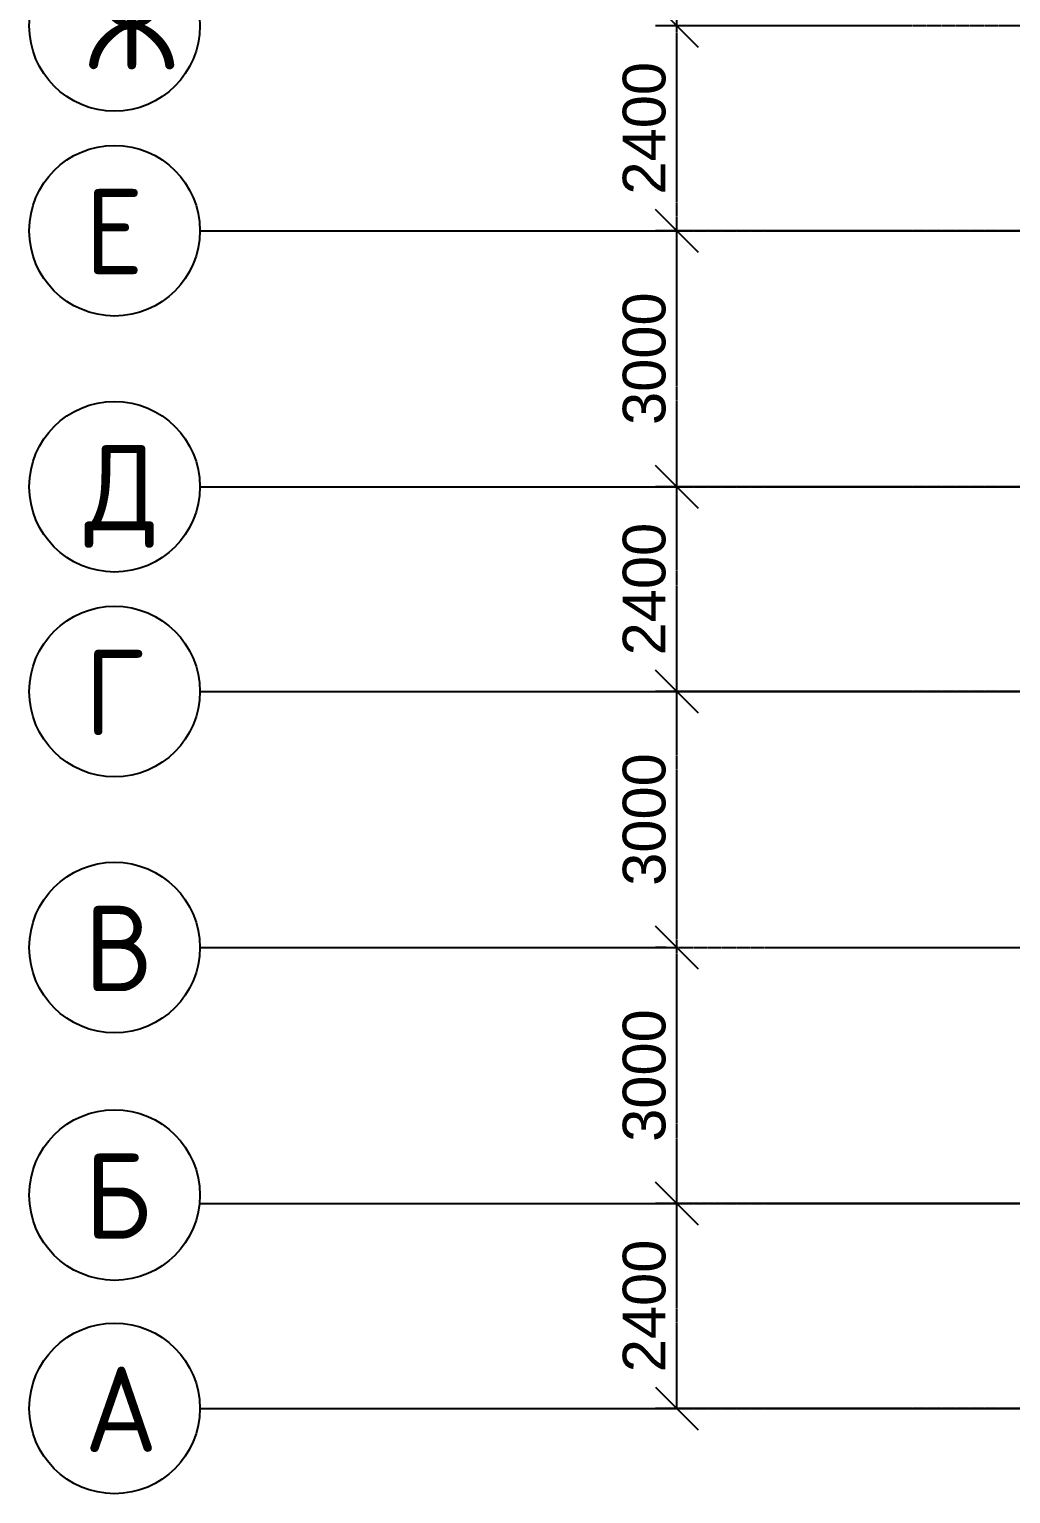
# Model space of a CAD drawing. Header units: millimetres. Extents: x -10810 to 173005, y -5940 to 37270.
# Drawn here: x -10810 to 694, y 1097 to 18257 of the extents above; entities that cross this region are included whole.
import ezdxf

# ---------------------------------------------------------------- set-up
doc = ezdxf.new("R2010")
doc.units = ezdxf.units.MM
doc.linetypes.add('Штрих-пунктир', pattern=[24, 20, -1.5, 1, -1.5])
doc.layers.add('Оси 2', color=240, linetype='Continuous')
doc.styles.add('GOST-2.304_Type-B', font='GOST Common.ttf')
doc.styles.get("Standard").update_dxf_attribs({"font": 'arial.ttf'})
doc.dimstyles.new('ISO-25', dxfattribs={"dimtxt": 2.5, "dimasz": 2.5, "dimexe": 1.25, "dimexo": 0.625, "dimtad": 1, "dimtxsty": 'Standard', "dimblk": 'OBLIQUE', "dimcen": 2.5, "dimadec": 0, "dimazin": 0, "dimtfac": 1, "dimtmove": 0, "dimatfit": 3, "dimfxl": 1, "dimarcsym": 0})

# ---------------------------------------------------------------- blocks, each defined once
blk = doc.blocks.new('_Oblique')
at = {"color": 0, "linetype": 'ByBlock', "lineweight": -2}
blk.add_line((-0.5, -0.5), (0.5, 0.5), dxfattribs=at)
blk = doc.blocks.new('*D7')
at = {"layer": 'Defpoints', "color": 0, "linetype": 'Штрих-пунктир'}
for p in [(-3220, 4497), (13857, 4497), (13730, 2097)]:
    blk.add_point(p, dxfattribs=at)
at = {"layer": 'Оси 2', "color": 0, "linetype": 'Штрих-пунктир', "lineweight": -2}
for p, q in [((13732, 4497), (-3470, 4497)), ((-3220, 2097), (-3220, 4497)), ((13605, 2097), (-3470, 2097))]:
    blk.add_line(p, q, dxfattribs=at)
at = {"layer": 'Оси 2', "color": 0, "linetype": 'Штрих-пунктир', "lineweight": -2, "xscale": 500, "yscale": 500, "zscale": 500}
for p, rotation in [((-3220, 4497), 90), ((-3220, 2097), 270)]:
    blk.add_blockref('_Oblique', p, dxfattribs=dict(at, rotation=rotation))
at = {"layer": 'Оси 2', "color": 0, "linetype": 'Штрих-пунктир', "insert": (-3600, 3297), "char_height": 500, "attachment_point": 5, "rotation": 90}
blk.add_mtext('2400', dxfattribs=at)
blk = doc.blocks.new('*D8')
at = {"layer": 'Defpoints', "color": 0, "linetype": 'Штрих-пунктир'}
for p in [(-3220, 12897), (13730, 12897), (13730, 10497)]:
    blk.add_point(p, dxfattribs=at)
at = {"layer": 'Оси 2', "color": 0, "linetype": 'Штрих-пунктир', "lineweight": -2}
for p, q in [((13605, 12897), (-3470, 12897)), ((-3220, 10497), (-3220, 12897)), ((13605, 10497), (-3470, 10497))]:
    blk.add_line(p, q, dxfattribs=at)
at = {"layer": 'Оси 2', "color": 0, "linetype": 'Штрих-пунктир', "lineweight": -2, "xscale": 500, "yscale": 500, "zscale": 500}
for p, rotation in [((-3220, 12897), 90), ((-3220, 10497), 270)]:
    blk.add_blockref('_Oblique', p, dxfattribs=dict(at, rotation=rotation))
at = {"layer": 'Оси 2', "color": 0, "linetype": 'Штрих-пунктир', "insert": (-3600, 11697), "char_height": 500, "attachment_point": 5, "rotation": 90}
blk.add_mtext('2400', dxfattribs=at)
blk = doc.blocks.new('*D9')
at = {"layer": 'Defpoints', "color": 0, "linetype": 'Штрих-пунктир'}
for p in [(-3220, 15897), (13730, 15897), (13730, 12897)]:
    blk.add_point(p, dxfattribs=at)
at = {"layer": 'Оси 2', "color": 0, "linetype": 'Штрих-пунктир', "lineweight": -2}
for p, q in [((13605, 15897), (-3470, 15897)), ((-3220, 12897), (-3220, 15897)), ((13605, 12897), (-3470, 12897))]:
    blk.add_line(p, q, dxfattribs=at)
at = {"layer": 'Оси 2', "color": 0, "linetype": 'Штрих-пунктир', "lineweight": -2, "xscale": 500, "yscale": 500, "zscale": 500}
for p, rotation in [((-3220, 15897), 90), ((-3220, 12897), 270)]:
    blk.add_blockref('_Oblique', p, dxfattribs=dict(at, rotation=rotation))
at = {"layer": 'Оси 2', "color": 0, "linetype": 'Штрих-пунктир', "insert": (-3600, 14397), "char_height": 500, "attachment_point": 5, "rotation": 90}
blk.add_mtext('3000', dxfattribs=at)
blk = doc.blocks.new('*D10')
at = {"layer": 'Defpoints', "color": 0, "linetype": 'Штрих-пунктир'}
for p in [(-3220, 18297), (13730, 18297), (13730, 15897)]:
    blk.add_point(p, dxfattribs=at)
at = {"layer": 'Оси 2', "color": 0, "linetype": 'Штрих-пунктир', "lineweight": -2}
for p, q in [((13605, 18297), (-3470, 18297)), ((-3220, 15897), (-3220, 18297)), ((13605, 15897), (-3470, 15897))]:
    blk.add_line(p, q, dxfattribs=at)
at = {"layer": 'Оси 2', "color": 0, "linetype": 'Штрих-пунктир', "lineweight": -2, "xscale": 500, "yscale": 500, "zscale": 500}
for p, rotation in [((-3220, 18297), 90), ((-3220, 15897), 270)]:
    blk.add_blockref('_Oblique', p, dxfattribs=dict(at, rotation=rotation))
at = {"layer": 'Оси 2', "color": 0, "linetype": 'Штрих-пунктир', "insert": (-3600, 17097), "char_height": 500, "attachment_point": 5, "rotation": 90}
blk.add_mtext('2400', dxfattribs=at)
blk = doc.blocks.new('*D14')
at = {"layer": 'Defpoints', "color": 0, "linetype": 'Штрих-пунктир'}
for p in [(-3220, 7497), (-3220, 7497), (-3220, 4497)]:
    blk.add_point(p, dxfattribs=at)
at = {"layer": 'Оси 2', "color": 0, "linetype": 'Штрих-пунктир', "lineweight": -2}
for p, q in [((-3345, 7497), (-3470, 7497)), ((-3220, 4497), (-3220, 7497)), ((-3345, 4497), (-3470, 4497))]:
    blk.add_line(p, q, dxfattribs=at)
at = {"layer": 'Оси 2', "color": 0, "linetype": 'Штрих-пунктир', "lineweight": -2, "xscale": 500, "yscale": 500, "zscale": 500}
for p, rotation in [((-3220, 7497), 90), ((-3220, 4497), 270)]:
    blk.add_blockref('_Oblique', p, dxfattribs=dict(at, rotation=rotation))
at = {"layer": 'Оси 2', "color": 0, "linetype": 'Штрих-пунктир', "insert": (-3600, 5997), "char_height": 500, "attachment_point": 5, "rotation": 90}
blk.add_mtext('3000', dxfattribs=at)
blk = doc.blocks.new('*D15')
at = {"layer": 'Defpoints', "color": 0, "linetype": 'Штрих-пунктир'}
for p in [(-3220, 10497), (-3220, 10497), (-3220, 7497)]:
    blk.add_point(p, dxfattribs=at)
at = {"layer": 'Оси 2', "color": 0, "linetype": 'Штрих-пунктир', "lineweight": -2}
for p, q in [((-3345, 10497), (-3470, 10497)), ((-3220, 7497), (-3220, 10497)), ((-3345, 7497), (-3470, 7497))]:
    blk.add_line(p, q, dxfattribs=at)
at = {"layer": 'Оси 2', "color": 0, "linetype": 'Штрих-пунктир', "lineweight": -2, "xscale": 500, "yscale": 500, "zscale": 500}
for p, rotation in [((-3220, 10497), 90), ((-3220, 7497), 270)]:
    blk.add_blockref('_Oblique', p, dxfattribs=dict(at, rotation=rotation))
at = {"layer": 'Оси 2', "color": 0, "linetype": 'Штрих-пунктир', "insert": (-3600, 8997), "char_height": 500, "attachment_point": 5, "rotation": 90}
blk.add_mtext('3000', dxfattribs=at)
blk = doc.blocks.new('*D16')
at = {"layer": 'Defpoints', "color": 0, "linetype": 'Штрих-пунктир'}
for p in [(-3220, 21297), (-3220, 21297), (-3220, 18297)]:
    blk.add_point(p, dxfattribs=at)
at = {"layer": 'Оси 2', "color": 0, "linetype": 'Штрих-пунктир', "lineweight": -2}
for p, q in [((-3345, 21297), (-3470, 21297)), ((-3220, 18297), (-3220, 21297)), ((-3345, 18297), (-3470, 18297))]:
    blk.add_line(p, q, dxfattribs=at)
at = {"layer": 'Оси 2', "color": 0, "linetype": 'Штрих-пунктир', "lineweight": -2, "xscale": 500, "yscale": 500, "zscale": 500}
for p, rotation in [((-3220, 21297), 90), ((-3220, 18297), 270)]:
    blk.add_blockref('_Oblique', p, dxfattribs=dict(at, rotation=rotation))
at = {"layer": 'Оси 2', "color": 0, "linetype": 'Штрих-пунктир', "insert": (-3600, 19797), "char_height": 500, "attachment_point": 5, "rotation": 90}
blk.add_mtext('3000', dxfattribs=at)

msp = doc.modelspace()

# ---------------------------------------------------------------- linework, layer by layer
at = {"layer": 'Оси 2', "linetype": 'Штрих-пунктир'}
for p, q in [((-8810, 15896.76), (33080, 15896.76)), ((-8810, 12896.76), (33080, 12896.76)), ((-8810, 7496.76), (33080, 7496.76)), ((-8810, 4496.76), (33080, 4496.76)), ((-8810, 2096.76), (33080, 2096.76))]:
    msp.add_line(p, q, dxfattribs=at)
at = {"layer": 'Оси 2', "linetype": 'Continuous'}
msp.add_line((-8810, 10496.76), (33080, 10496.76), dxfattribs=at)
at = {"layer": 'Оси 2'}
for centre in [(-9810, 18296.76), (-9810, 15896.76), (-9810, 12896.76), (-9810, 10496.76), (-9810, 7496.76), (-9810, 4596.76), (-9810, 2096.76)]:
    msp.add_circle(centre, 1000, dxfattribs=at)

# ---------------------------------------------------------------- texts
at = {"layer": 'Оси 2', "linetype": 'Штрих-пунктир', "style": 'GOST-2.304_Type-B'}
for s, p in [('Ж', (-10162.696, 17786.76)), ('Е', (-10162.696, 15386.76)), ('Д', (-10162.696, 12386.76)), ('Г', (-10162.696, 9986.76)), ('В', (-10162.696, 6986.76)), ('Б', (-10162.696, 4086.76)), ('А', (-10162.696, 1586.76))]:
    msp.add_text(s, height=1000, dxfattribs=at).set_placement(p)

# ---------------------------------------------------------------- dimensions: what is measured, and where the dimension line sits
at = {"layer": 'Оси 2', "linetype": 'Штрих-пунктир'}
for base, p1, p2, angle, picture, middle in [((-3220, 21296.76), (-3220, 18296.76), (-3220, 21296.76), 90, '*D16', (-3600.457, 19796.76)), ((-3220, 18296.76), (13730, 15896.76), (13730, 18296.76), 270, '*D10', (-3600.286, 17096.76)), ((-3220, 15896.76), (13730, 12896.76), (13730, 15896.76), 270, '*D9', (-3600.457, 14396.76)), ((-3220, 12896.76), (13730, 10496.76), (13730, 12896.76), 270, '*D8', (-3600.286, 11696.76)), ((-3220, 10496.76), (-3220, 7496.76), (-3220, 10496.76), 90, '*D15', (-3600.457, 8996.76)), ((-3220, 7496.76), (-3220, 4496.76), (-3220, 7496.76), 90, '*D14', (-3600.457, 5996.76)), ((-3220, 4496.76), (13730, 2096.76), (13857.304, 4496.76), 270, '*D7', (-3600.286, 3296.76))]:
    dim = msp.add_linear_dim(base=base, p1=p1, p2=p2, angle=angle, dimstyle='ISO-25', dxfattribs=at)
    dim.commit()
    dim.dimension.update_dxf_attribs({"geometry": picture, "text_midpoint": middle})

doc.saveas('drawing.dxf')
